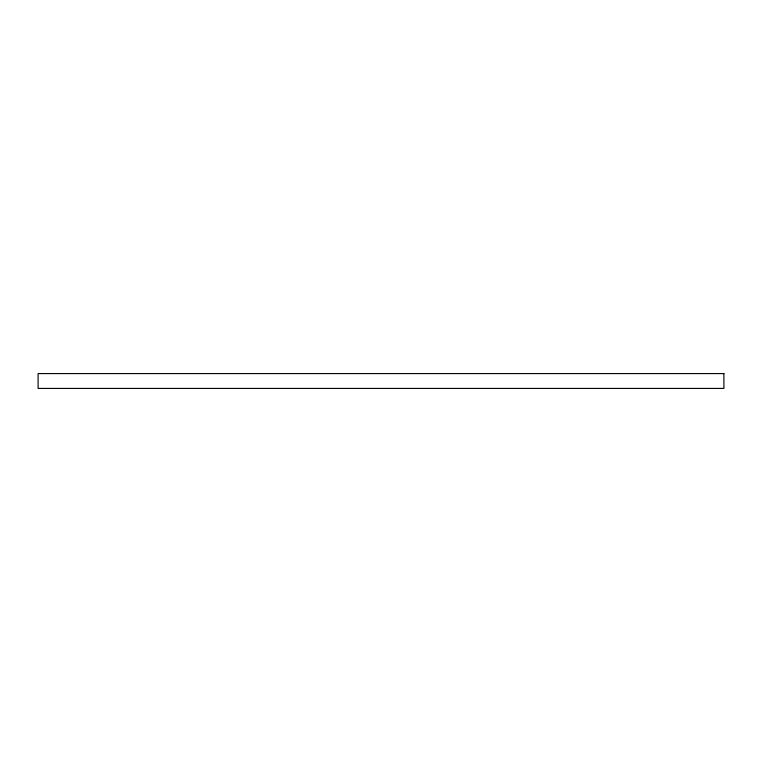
<?xml version="1.0" encoding="UTF-8"?>
<svg xmlns="http://www.w3.org/2000/svg" width="762" height="762" viewBox="0 0 762 762"><rect width="100%" height="100%" fill="white"/><g stroke="black" fill="none" stroke-linecap="round" stroke-linejoin="round"><path stroke-width="1.14" d="M723.9 373.58L38.1 373.58L38.1 388.42L723.9 388.42L723.9 373.58"/></g></svg>
